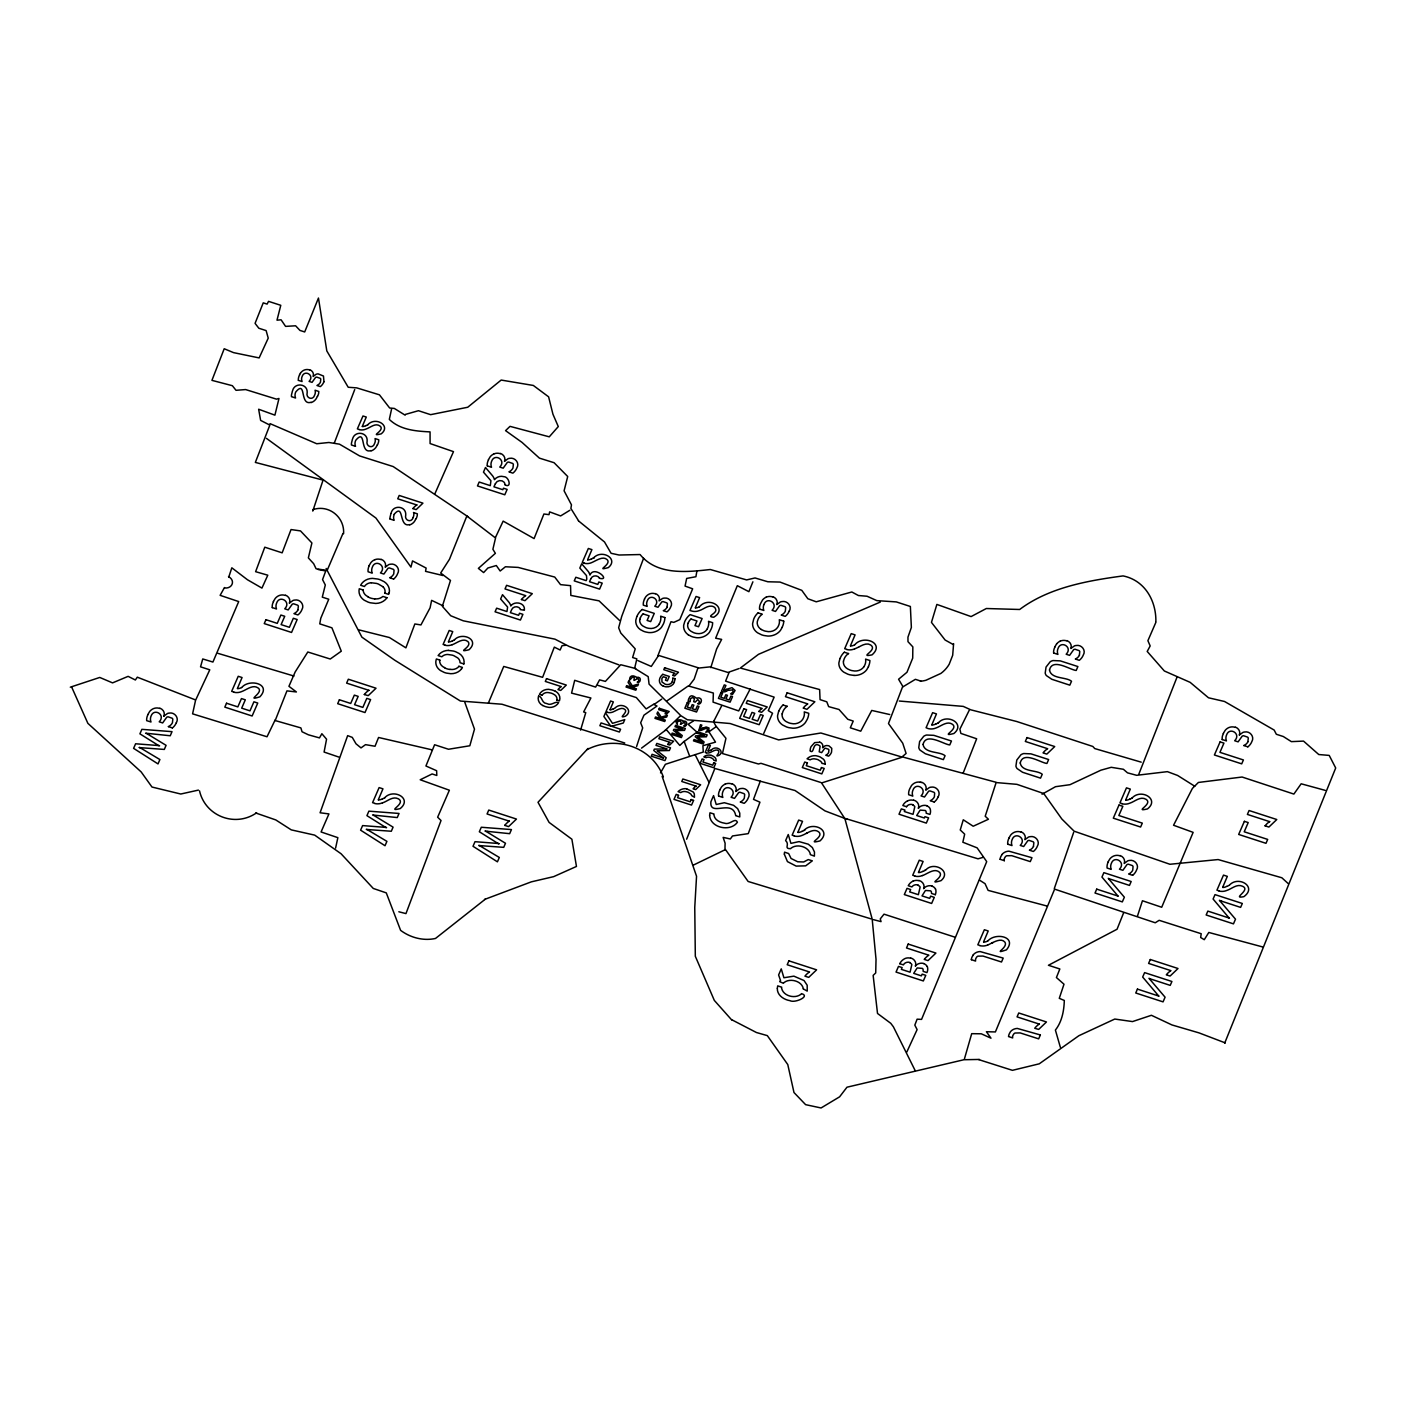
<?xml version="1.0" encoding="UTF-8"?>
<svg xmlns="http://www.w3.org/2000/svg" width="1406" height="1406" viewBox="0 0 1406 1406"><rect width="100%" height="100%" fill="white"/><g stroke="black" fill="none" stroke-linecap="round" stroke-linejoin="round"><path stroke-width="1.5" d="M810.348 854.637L814.408 856.149L814.478 852.018L812.352 847.537L808.274 844.198L799.065 841.596L790.928 843.372L788.256 834.514L785.62 840.595C790.172 844.707 783.406 848.679 790.594 848.697A7.979 6.96 -1.9 0 1 791.244 848.046C797.149 843.547 808.626 846.605 810.348 854.127M953.602 643.614L952.688 655.284L949.191 664.247A33.603 29.333 -1.9 0 1 940.895 673.421L925.921 680.276A42.988 37.523 -1.9 0 1 920.86 681.242L920.455 681.312M724.951 850.138L725.109 843.231L723.123 837.378L730.347 838.978L732.508 835.955L748.256 833.635L759.943 802.193L753.511 799.364L760.277 781.209L795.023 790.506L824.971 810.875L847.326 819.382M696.849 571.311L695.917 576.724L686.673 578.428L685.056 586.091L692.648 588.798L679.819 619.624L673.808 622.383L670.978 621.716L657.727 656.127M714.318 720.417L713.967 722.473L716.146 726.515M639.853 619.571L640.275 617.972M782.211 713.861L782.896 711.629A13.216 11.529 -1.9 0 1 787.202 706.304M843.512 661.084L844.198 658.852A13.216 11.529 -1.9 0 1 848.503 653.544M391.589 408.988L389.321 419.41C400.165 429.92 415.754 431.185 430.06 431.888L430.095 443.558L453.488 451.642L434.999 493.541M335.595 848.082L337.862 837.66L321.078 831.965L328.934 813.916L320.076 812.773L347.651 735.637L352.273 737.377L355.999 743.792L361.008 747.904L365.525 744.653L375.033 746.252L378.566 737.482L431.835 749.802M195.487 700.645L192.587 713.844L267.017 736.762L275.224 719.819M389.146 592.664L388.654 594.369L384.769 593.104M964.446 1058.859L971.704 1033.674L981.283 1033.797L990.984 1038.19L986.414 1031.74L995.395 1031.934L1054.623 889.137L1155.257 922.775L1159.159 920.315L1201.199 933.725L1200.671 937.521L1204.274 939.683L1208.808 932.459L1262.324 946.853M580.59 730.101L585.757 712.631L583.631 711.946L590.907 697.991L571.557 693.123L574.702 680.311L595.634 687.095L599.589 679.871L605.406 681.4L620.731 664.739L635.688 668.535M710.786 667.639L716.638 648.939L721.647 639.396L715.654 638.201L737.324 585.687L748.888 591.68L752.895 581.803M1137.419 916.255L1142.445 900.754L1161.707 907.257L1193.132 832.352L1173.553 825.252L1192.393 788.432L1198.387 782.457L1242.096 777.026L1293.872 794.074L1301.165 783.792L1325.225 790.365M636.584 746.516L642.683 727.904L640.661 722.789L643.966 715.179L657.006 706.005L653.983 704.529L661.716 699.098M228.686 577.304L231.832 567.813L247.456 579.747L261.938 588.095L267.79 575.195L255.611 571.68L264.785 547.198L282.149 552.839L291.042 529.552L300.497 530.906L311.904 542.962L308.353 557.901L313.661 563.701L316.104 568.78L327.141 570.432L342.923 533.524M312.782 511.081L323.064 480.114L255.347 462.416L269.847 425.104L260.637 420.394L258.634 409.234L274.908 415.157L278.986 398.46L276.472 399.146L245.628 389.567L236.015 390.306L232.377 385.701L211.937 380.358L224.204 348.741L233.537 352.625L259.143 357.915L268.23 338.143L266.121 330.586L258.827 328.231L255.066 323.362L263.238 302.852L267.105 304.1L268.546 301.359L280.778 305.313L277 320.181L281.095 319.795L285.576 326.385L295.611 325.788L299.97 330.428L304.698 331.957L318.459 298.037L326.807 350.92L348.213 387.265L356.755 387.88L379.444 394.822L389.638 407.986L394.33 408.443L405.121 415.157M698.009 667.709L694.177 679.116L688.887 686.093L713.352 693.035L713.07 702.121L738.695 710.926L750.259 688.887M1054.289 888.592L1073.639 832.44M292.395 391.202L291.517 394.752A8.243 7.206 -1.9 0 0 291.481 396.685L295.559 397.986A9.719 8.471 -1.9 0 1 295.752 391.993C306.596 379.128 299.408 405.983 311.025 402.257M688.132 623.104L687.692 624.721A8.243 7.188 -1.9 0 0 690.856 631.189L693.492 632.595A16.556 14.447 -1.9 0 0 695.074 633.139L696.62 633.491A9.578 8.366 -1.9 0 0 707.077 629.308M352.361 439.551L351.482 443.101A8.243 7.206 -1.9 0 0 351.447 445.017L355.525 446.317A9.719 8.471 -1.9 0 1 355.736 440.324C366.579 427.477 359.374 454.314 370.991 450.588M390.938 513.559L390.077 517.092A8.243 7.206 -1.9 0 0 390.024 519.025M323.96 381.782L323.468 376.035L318.143 373.873A5.378 4.693 -1.9 0 0 316.174 374.26L313.099 376.457A6.257 5.466 -1.9 0 0 309.707 369.69M643.579 558.34L621.733 616.355L618.64 627.779L620.819 633.069L635.231 648.869L632.612 657.516L636.865 658.887L634.633 668.307L648.201 676.638L649.062 684.124L680.891 715.707L687.341 719.767L730.153 723.528L778.66 739.925L820.876 733.001L901.931 757.026M334.241 443.224L354.716 389.567M902.67 686.585L888.487 723.528L902.722 743.194L906.097 753.458L901.369 757.483L821.579 782.966L844.901 818.679L872.195 919.137L876.026 959.314L875.71 972.952L873.144 975.395L877.52 1013.462L890.789 1023.34L893.39 1026.802L915.113 1070.493M906.8 1052.057L917.116 1029.596L914.814 1025.132L917.116 1019.174L921.563 1019.385L986.713 861.632L977.117 847.853L962.846 842.229L964.674 834.145L960.245 829.979L963.268 819.786L973.198 826.236L988.418 819.259L985.202 816.236L996.133 782.562L1016.89 784.337L1043.762 793.546L1061.864 819.03L1074.131 831.192L1169.915 864.268L1218.123 859.558L1281.85 877.766L1288.142 883.53M963.163 773.107L976.66 738.783L960.86 733.405L959.894 729.116L969.209 710.311M1138.79 774.267L1176.98 677.253M686.655 839.189L714.846 768.449L760.277 781.209M297.967 609.729L298.353 606.162A3.339 2.917 -1.9 0 0 297.738 605.213L293.678 603.807A3.691 3.216 -1.9 0 0 292.29 604.158L288.195 609.923L284.75 608.816C291.657 601.838 279.495 594.562 276.648 603.033A10.158 8.858 -1.9 0 0 276.507 608.974L272.377 607.62M667.059 607.093L667.428 603.772A3.093 2.707 -1.9 0 0 666.848 602.893L663.087 601.592A3.427 2.988 -1.9 0 0 661.787 601.926L657.99 607.269L654.792 606.232C661.189 599.8 649.941 592.963 647.27 600.872A9.438 8.225 -1.9 0 0 647.147 606.39L643.315 605.142A13.287 11.599 -1.9 0 1 644.581 599.097M728.941 672.789L725.601 681.119L774.144 697.13L768.291 710.61L772.527 713.229L763.739 733.457M1079.369 655.178L1079.773 651.611A3.339 2.917 -1.9 0 0 1079.14 650.644L1075.098 649.256A3.691 3.216 -1.9 0 0 1073.692 649.607L1069.597 655.354L1066.17 654.247C1073.059 647.27 1060.915 639.994 1058.05 648.465A10.158 8.858 -1.9 0 0 1057.91 654.405L1053.797 653.069M1033.445 846.342L1033.849 842.756A3.339 2.917 -1.9 0 0 1033.217 841.807L1029.174 840.401A3.691 3.216 -1.9 0 0 1027.768 840.77L1023.673 846.517L1020.229 845.41C1027.136 838.433 1014.991 831.157 1012.127 839.628A10.158 8.858 -1.9 0 0 1011.986 845.568L1007.874 844.233M1123.64 912.775L1117.049 929.243L1048.437 965.272L1059.843 968.98L1056.416 977.539L1063.991 984.218L1059.28 998.33L1064.307 1000.457C1064.026 1010.791 1061.934 1021.793 1055.396 1030.071L1060.37 1047.312M1247.895 741.665L1248.282 738.097A3.339 2.917 -1.9 0 0 1247.667 737.148L1243.607 735.742A3.691 3.216 -1.9 0 0 1242.219 736.094L1238.124 741.858L1234.679 740.751C1241.568 733.774 1229.424 726.498 1226.577 734.951A10.158 8.858 -1.9 0 0 1226.436 740.909L1222.306 739.556M1224.644 1043.252L1335.7 767.992L1329.215 755.409L1318.775 754.53L1303.538 741.103L1291.358 741.63L1283.327 736.533L1276.332 734.266L1274.17 730.065L1224.538 701.489L1208.492 697.78L1190.144 682.349L1164.344 670.978L1147.208 651.453L1150.178 645.934L1147.894 640.697L1155.873 622.348M636.813 616.549L635.811 620.134A12.373 10.791 -1.9 0 0 640.38 629.642L643.368 631.206A19.086 16.661 -1.9 0 0 645.477 631.927L648.342 632.507A13.339 11.635 -1.9 0 0 655.178 631.733A13.849 12.092 -1.9 0 0 661.611 627.129L663.28 624.194A20.492 17.891 -1.9 0 0 664.897 617.55M778.66 711.278L777.571 715.672A12.566 10.967 -1.9 0 0 778.748 720.856A13.304 11.599 -1.9 0 0 782.597 725.004L786.464 726.92A21.406 18.682 -1.9 0 0 788.819 727.64L792.738 728.203A14.183 12.373 -1.9 0 0 799.293 727.06A15.325 13.375 -1.9 0 0 800.629 726.463A14.376 12.549 -1.9 0 0 805.427 722.491L807.202 719.433A19.139 16.714 -1.9 0 0 808.731 713.299L804.25 711.875A12.918 11.283 -1.9 0 1 803.072 718.642L802.58 719.52A9.983 8.717 -1.9 0 1 793.3 723.791L790.471 723.334A16.819 14.675 -1.9 0 1 788.731 722.807L786.27 721.665A9.403 8.208 -1.9 0 1 782.123 713.844M839.962 658.5L838.872 662.894A12.566 10.967 -1.9 0 0 840.05 668.078A13.304 11.599 -1.9 0 0 843.899 672.226L847.765 674.159A21.406 18.682 -1.9 0 0 850.12 674.862L854.04 675.425M176.4 722.666C179.283 717.833 174.537 711.946 169.177 713.088A6.239 5.448 -1.9 0 0 167.472 713.492L163.887 716.076M789.258 611.153C792.158 606.302 787.413 600.432 782.035 601.575A6.239 5.448 -1.9 0 0 780.33 601.979L776.833 604.58A7.294 6.362 -1.9 0 0 772.808 596.654M938.241 796.745C941.124 791.912 936.378 786.024 931.018 787.167A6.239 5.448 -1.9 0 0 929.313 787.571L925.798 790.172A7.294 6.362 -1.9 0 0 921.774 782.263M488.444 702.912L503.735 666.444L542.611 677.323L554.315 647.129L560.133 650.011L562.031 645.67L565.581 645.319M139.335 747.482A17.294 15.097 -1.9 0 0 142.182 747.816L164.309 749.433L166.084 745.338L147.894 734.266A17.276 15.079 -1.9 0 0 145.609 733.141L145.609 733.124A17.136 14.956 -1.9 0 0 148.333 733.475L170.249 735.76L172.024 731.647L141.865 729.345L139.915 733.844L157.05 744.582A14.165 12.355 -1.9 0 0 159.563 745.795L159.528 745.865A13.955 12.179 -1.9 0 0 156.734 745.408L135.609 743.774L133.605 748.361L158.017 763.915L159.897 759.556L141.795 748.73A15.642 13.656 -1.9 0 0 139.299 747.553L139.352 747.465M362.326 426.334L366.281 417.037L362.976 415.983L357.37 428.883L359.215 429.48M495.351 483.559L493.945 486.828L502.838 489.71L503.489 488.216L507.144 489.393L504.789 494.789L477.478 485.931L479.182 482.03L490.307 485.65L490.922 480.711L483.471 472.135L485.492 467.495L492.557 475.79A13.41 11.705 -1.9 0 1 493.383 477.038L493.945 478.145A7.751 6.766 -1.9 0 1 494.402 479.674C496.546 477.073 500.308 475.58 503.664 476.652C509.236 476.335 512.083 489.042 504.754 484.701M378.355 799.68L382.959 788.836L379.11 787.588L372.572 802.65L374.717 803.353M448.461 641.698L452.75 631.628L449.182 630.468L443.101 644.458L445.087 645.108M590.854 578.692L589.536 581.715L597.796 584.404L598.833 582.014L602.207 583.121L599.606 589.114L574.246 580.889L575.827 577.268L586.161 580.625L586.794 579.131L586.46 575.546L579.817 568.077L581.68 563.771L588.253 571.469A12.443 10.861 -1.9 0 1 589.009 572.629L589.536 573.648M498.937 843.776L498.972 843.723A13.955 12.179 -1.9 0 0 496.142 843.319L475.017 841.684L473.014 846.289L497.425 861.825L499.323 857.467L481.204 846.64A15.642 13.656 -1.9 0 0 478.725 845.463L478.761 845.375A17.294 15.097 -1.9 0 0 481.59 845.744L503.717 847.343L505.492 843.266L487.32 832.176A17.276 15.079 -1.9 0 0 485.017 831.051L485.052 830.981A17.136 14.956 -1.9 0 0 487.741 831.385M610.063 709.661L613.35 701.91L610.591 701.014L605.916 711.788L607.462 712.28M610.679 726.041L601.083 722.93L599.87 725.707L619.378 732.034L620.591 729.257L611.434 726.234A4.921 4.306 -1.9 0 0 612.278 726.041L623.297 723.035L624.774 719.626L612.489 723.334L605.476 712.789L603.877 716.498L610.415 725.637M695.355 607.691L699.626 597.62L696.058 596.478L689.977 610.468L691.963 611.1A9.912 8.664 -1.9 0 0 699.046 610.679C703.351 609.501 707.042 605.547 711.805 606.162C713.422 606.443 715.267 607.357 715.601 609.114C717.728 613.473 704.951 616.584 713.756 617.234C728.695 608.183 708.554 595.406 699.309 606.953M700.206 729.029L701.858 725.162L700.487 724.705L698.905 730.347M723.932 690.082L725.918 685.443L724.266 684.898L721.454 691.365L722.385 691.664M678.448 795.638L677.551 797.677L690.17 801.772L691.102 799.627M708.079 750.892L710.381 745.479L708.466 744.864L705.197 752.386L706.269 752.737M693.492 800.629L691.541 805.076L673.984 799.381L676.198 794.372L678.641 795.198M850.472 645.723L855.076 634.879L851.228 633.631L844.69 648.693L846.834 649.396M807.255 763.405L806.271 765.672L820.278 770.224L821.315 767.852M797.923 832.176L802.527 821.332L798.678 820.085L792.14 835.164L794.285 835.849M983.602 941.827L988.207 930.983L984.358 929.735L977.82 944.814L979.964 945.5M1125.714 799.944L1130.319 789.1L1126.47 787.852L1119.932 802.931L1122.076 803.617M292.553 390.78C294.539 382.045 307.896 383.592 307.176 392.678C305.559 398.091 312.94 400.886 314.575 395.227A8.911 7.786 -1.9 0 0 315.067 390.218L318.811 391.483L318.67 393.293A21.969 19.174 -1.9 0 1 317.563 396.457M352.519 439.111C354.523 430.377 367.862 431.923 367.142 441.009C365.525 446.423 372.906 449.235 374.541 443.558A8.911 7.786 -1.9 0 0 375.033 438.549L378.776 439.814L378.636 441.642A21.969 19.174 -1.9 0 1 377.546 444.788M391.114 513.12C393.1 504.385 406.439 505.932 405.736 515.018C404.12 520.431 411.501 523.243 413.118 517.566M394.172 514.28C404.348 502.452 398.548 527.742 409.585 524.596M763.985 604.527C766.832 596.056 778.977 603.332 772.087 610.309L775.514 611.434L779.627 605.67A3.691 3.216 -1.9 0 1 781.015 605.318L785.058 606.707A3.339 2.917 -1.9 0 1 785.69 607.673L785.304 611.241A8.752 7.645 -1.9 0 1 781.261 615.072L785.198 616.39A14.394 12.566 -1.9 0 0 789.188 611.135M147.841 714.547L149.634 711.541A10.123 8.84 -1.9 0 1 153.236 708.729L153.658 708.571A7.68 6.714 -1.9 0 1 158.439 708.114L158.878 708.22A9.666 8.436 -1.9 0 1 159.792 708.466M273.379 601.522L275.172 598.517A10.123 8.84 -1.9 0 1 278.775 595.705L279.196 595.546A7.68 6.714 -1.9 0 1 283.959 595.09L284.416 595.195A9.666 8.436 -1.9 0 1 285.33 595.441M369.075 565.669L370.868 562.664A10.123 8.84 -1.9 0 1 374.471 559.852L374.892 559.693M488.374 459.78L490.167 456.792A10.123 8.84 -1.9 0 1 493.77 453.98M719.696 789.979L721.506 786.973A10.123 8.84 -1.9 0 1 725.109 784.161M1054.781 646.953L1056.574 643.966M1008.858 838.117L1010.65 835.111A10.123 8.84 -1.9 0 1 1014.253 832.317L1014.693 832.159A7.68 6.714 -1.9 0 1 1019.455 831.684L1019.895 831.79A9.666 8.436 -1.9 0 1 1020.809 832.036M1108.069 861.913L1109.861 858.925A10.123 8.84 -1.9 0 1 1113.464 856.113L1113.886 855.955A7.68 6.714 -1.9 0 1 1118.666 855.498L1119.106 855.586A9.666 8.436 -1.9 0 1 1120.02 855.85M1223.308 733.457L1225.101 730.452A10.123 8.84 -1.9 0 1 1228.703 727.64L1229.125 727.482A7.68 6.714 -1.9 0 1 1233.888 727.025L1234.345 727.13A9.666 8.436 -1.9 0 1 1235.241 727.377M782.246 627.287L780.471 630.345A14.376 12.549 -1.9 0 1 775.69 634.317A15.325 13.375 -1.9 0 1 774.337 634.914A14.183 12.373 -1.9 0 1 767.781 636.057L763.88 635.494A21.406 18.682 -1.9 0 1 761.507 634.774L757.658 632.858A13.304 11.599 -1.9 0 1 753.809 628.71A12.566 10.967 -1.9 0 1 752.614 623.526L753.704 619.115A18.788 16.397 -1.9 0 1 758.098 612.805M868.504 666.655L866.729 669.731A14.376 12.549 -1.9 0 1 861.931 673.685A15.325 13.375 -1.9 0 1 860.595 674.3A14.183 12.373 -1.9 0 1 854.04 675.425M495.58 537.25L503.155 521.116L534.087 538.586L543.911 513.998L549.008 514.649L549.641 511.889L560.625 515.932L569.887 510.255M299.531 374.752L300.392 373.24M644.44 599.026L645.618 597.023A9.473 8.26 -1.9 0 1 649.238 594.07A7.276 6.345 -1.9 0 1 654.493 593.578A8.963 7.838 -1.9 0 1 655.319 593.824M714.125 720.575L721.735 705.671M224.485 587.532L220.127 595.336L238.704 601.575L212.921 662.05L202.745 658.957L200.548 666.831L209.775 669.818L195.698 699.995L137.313 677.182L135.363 679.994L128.122 676.356L112.55 682.877L99.756 677.446L70.3 687.183M660.521 772.896L665.39 764.302L703.281 752.034L702.912 745.725L715.513 742.122L708.958 731.805L716.357 726.515L725.953 738.308L722.456 753.546L758.414 763.985L760.962 763.317L820.876 782.509M659.133 624.123L659.783 622.858A13.726 11.986 -1.9 0 0 660.644 616.162L664.792 617.55M706.99 629.255L707.64 628.007A13.726 11.986 -1.9 0 0 708.501 621.311L712.649 622.7A20.492 17.891 -1.9 0 1 711.049 629.308L709.45 632.261A13.849 12.092 -1.9 0 1 703.018 636.883A13.339 11.635 -1.9 0 1 696.198 637.656L693.316 637.076A19.086 16.661 -1.9 0 1 691.207 636.338L688.255 634.774M863.882 666.743L864.391 665.882A12.918 11.283 -1.9 0 0 865.586 659.098L869.91 660.521A19.139 16.714 -1.9 0 1 868.398 666.62M461.502 668.799L462.398 667.411L458.795 666.233M1002.056 854.496L1000.896 856.465A10.404 9.069 -1.9 0 0 1000.105 859.312M973.286 954.885L972.126 956.853A10.404 9.069 -1.9 0 0 971.335 959.7M289.425 603.051L292.993 600.467A6.239 5.448 -1.9 0 1 294.715 600.063C300.076 598.921 304.821 604.808 301.921 609.642A14.394 12.566 -1.9 0 1 297.931 614.949L293.959 613.614A8.752 7.645 -1.9 0 0 298.054 609.765M1239.354 734.986L1242.922 732.403A6.239 5.448 -1.9 0 1 1244.626 731.999C1250.004 730.856 1254.75 736.744 1251.85 741.577A14.394 12.566 -1.9 0 1 1247.86 746.867M588.095 748.414L538.006 802.281L549.096 822.405L571.89 839.224L576.46 866.447L553.665 876.641L531.345 881.843L484.525 899.453M665.073 730.47L680.047 716.216M485.404 899.102L435.509 938.452C423.417 941.141 410.429 937.714 400.605 930.35L386.281 892.88L373.275 888.451L341.096 853.776L314.698 835.129L291.27 829.874L275.769 819.926L255.769 813.002M641.54 748.133L666.303 729.626L679.819 745.426L684.124 741.366L689.485 755.76M683.597 741.929L696.937 732.122L688.149 724.301L693.597 720.856M667.27 700.663L688.061 686.058M654.265 703.879L646.11 708.923L636.338 697.569L598.007 685.372M1042.039 794.232L1055.519 786.692L1069.984 784.689L1100.933 770.172L1111.232 767.307L1123.394 769.275L1127.507 772.843L1136.646 775.304L1167.402 771.648L1177.63 775.462L1194.766 786.235M367.81 424.735C375.42 416.141 391.571 425.737 381.219 433.839C368.671 436.932 384.945 430.781 380.341 426.299C375.613 422.345 370.833 427.442 365.771 429.146A9.157 7.997 -1.9 0 1 359.163 429.621M593.56 557.954C601.61 548.815 619.115 558.692 608.359 567.585C594.404 571.381 612.049 564.597 607.146 559.658C602.91 555.563 596.197 560.766 591.504 562.681A9.912 8.664 -1.9 0 1 584.211 563.244M452.433 640.943L454.542 639.871M382.485 798.942L384.893 797.729M726.744 689.256L732.016 687.657L735.092 690.504L732.491 694.459L730.61 693.896L733.018 692.033L732.772 689.907L728.097 690.328M702.49 728.361L706.146 726.972L709.011 728.009L708.712 731.489L705.777 732.21L708.009 729.679M938.259 722.877C946.888 713.053 966.063 723.633 953.918 733.493C938.98 737.289 959.349 729.239 952.389 724.266C947.205 720.575 941.036 726.217 935.886 728.027A10.686 9.332 -1.9 0 1 928.171 728.589L926.079 727.728L932.617 712.666L936.466 713.914L931.862 724.758M1129.844 799.206L1132.252 797.993M368.073 424.594L365.859 425.702M591.469 559.008L593.859 557.795M454.243 640.029C461.678 631.47 480.413 639.379 469.024 649.748C455.192 653.052 473.014 646.813 467.917 641.593C463.207 637.498 457.055 642.999 452.205 644.739M384.576 797.887C393.082 788.098 412.837 798.239 400.218 808.591C385.402 812.211 406.668 803.705 398.408 798.854C392.766 795.866 387.652 801.209 382.52 802.896M614.844 708.202C621.751 700.768 634.598 710.223 625.459 716.181C616.847 719.011 628.675 712.315 624.897 709.468C621.751 706.726 617.796 709.854 613.034 711.946A7.628 6.661 -1.9 0 1 607.427 712.385M711.436 749.873C716.568 744.565 725.092 751.665 719.064 755.321C713.422 757.746 720.698 752.772 718.466 750.769C716.955 748.818 713.018 751.155 712.789 751.261M938.575 722.702L935.992 724.02M802.053 831.438L804.935 829.962M924.744 870.507L925.535 870.086L922.775 871.492M1131.935 798.169C1140.811 788.028 1160.126 799.153 1147.472 808.925C1133.078 812.246 1153.535 804.162 1146.066 799.329C1140.407 795.866 1134.941 801.561 1129.739 803.213A10.686 9.332 -1.9 0 1 1122.023 803.775M1229.424 885.165C1238.299 875.27 1257.597 886.747 1243.888 896.641C1230.988 899.278 1251.375 890.016 1242.553 886.272C1236.893 883.53 1231.884 888.856 1226.735 890.473A10.686 9.332 -1.9 0 1 1219.037 891.035M593.262 558.112L594.299 557.549M726.533 689.362L725.707 689.766A2.953 2.584 -1.9 0 1 723.932 690.205M711.12 750.048L710.294 750.47M803.986 830.489C812.106 820.999 832.352 829.892 819.962 840.929C804.97 844.549 825.199 837.062 818.538 831.772C813.371 827.958 807.079 833.6 801.93 835.463A10.686 9.332 -1.9 0 1 794.232 836.008M1228.949 885.429L1226.999 886.395M925.851 869.91C933.76 860.876 952.231 871.369 941.018 880.648C925.746 884.972 944.674 877.801 939.524 872.265C934.445 867.73 927.784 873.671 922.529 875.569M806.341 833.424L807.343 832.897M614.387 708.448L612.998 709.134M703 728.08L701.787 728.712A2.461 2.144 -1.9 0 1 700.206 729.134M859.33 646.742C861.579 645.512 867.045 642.349 870.613 644.967C878.451 650.275 857.871 657.639 872.036 654.862C885.552 643.104 863.073 634.229 854.602 644.985M727.482 690.662L725.724 691.471M858.75 647.041L854.637 648.939M991.74 943.233L993.023 942.547M712.086 751.63L710.083 752.544A5.343 4.657 -1.9 0 1 706.234 752.808M693.562 865.006L725.478 849.558L748.133 881.474L870.947 918.839M241.727 687.587C248.809 678.413 272.166 683.65 259.882 696.814C244.556 701.612 264.873 692.49 258.001 687.903C252.816 684.212 246.63 689.854 241.481 691.647A10.686 9.332 -1.9 0 1 233.783 692.209M256.577 812.826C235.241 827.677 205.346 816.253 199.529 790.893M987.733 941.089C995.22 932.125 1017.575 936.589 1006.468 949.841C991.441 954.92 1008.875 947.609 1004.815 942.038C1000.721 937.327 992.794 942.758 987.768 945.043M907.626 800.875L908.452 800.524A7.329 6.397 -1.9 0 1 913.109 800.242L913.548 800.365M912.951 881.228L913.759 880.877A7.329 6.397 -1.9 0 1 918.434 880.595L918.856 880.718M880.297 602.067L758.484 654.335L740.347 668.043L819.628 689.555L820.067 699.626L826.781 701.805L828.644 706.62L839.013 709.485L847.783 719.292L853.231 721.067L850.314 727.798L860.736 731.19L871.738 710.434L889.77 714.547M493.787 453.997L494.209 453.822A7.68 6.714 -1.9 0 1 498.972 453.365L499.411 453.453A9.666 8.436 -1.9 0 1 500.325 453.716M766.112 597.234L766.534 597.058A7.68 6.714 -1.9 0 1 771.296 596.601L771.753 596.689A9.666 8.436 -1.9 0 1 772.65 596.952M1060.194 641.171L1060.616 640.995A7.68 6.714 -1.9 0 1 1065.379 640.538L1065.818 640.626A9.666 8.436 -1.9 0 1 1066.732 640.89M725.109 784.179L725.531 784.003A7.68 6.714 -1.9 0 1 730.294 783.546L730.751 783.652A9.666 8.436 -1.9 0 1 731.647 783.898M587.093 749.591C615.072 735.11 652.138 746.41 663.351 776.903M738.976 668.588L727.939 672.455L709.977 666.883L699.01 668.026L658.606 655.424L651.277 666.444L637.937 660.627M982.882 857.414L978.014 858.82L845.691 818.591M405.332 414.436L418.461 410.71L430.623 414.665L467.741 407.248L501.169 380.059L533.331 385.455L548.604 396.826L552.945 414.225L558.287 426.563L549.271 436.827L510.009 426.352L505.562 430.64L522.048 442.415L539.412 458.128L554.087 462.715L567.708 476.511L564.087 490.799L571.469 504.842L570.889 508.462L578.481 520.659M632.278 687.2L637.779 685.706L638.517 684.001L632.366 685.864L628.869 680.592L628.06 682.437L631.276 686.936M661.154 718.519L666.655 717.025L667.393 715.32L661.242 717.165L657.744 711.893L656.954 713.756L660.152 718.238M198.404 790.102L180.776 794.021L151.989 787.044L141.18 771.947L87.875 723.352L71.618 686.972M224.538 587.972C232.289 588.903 235.751 580.485 228.493 576.601M312.923 509.64C328.828 504.192 344.786 517.18 343.574 533.735M979.472 1059.439L963.918 1059.737L846.974 1087.207L839.61 1096.821L821.069 1107.963L805.62 1104.659L793.986 1092.532L787.782 1064.57L767.325 1035.624L756.428 1032.514L732.051 1019.895M371.219 582.752L376.615 583.437A22.057 19.245 -1.9 0 1 378.39 584.052L382.871 586.689M677.059 730.54L684.511 730.382L685.337 728.466L675.583 725.303L674.985 726.691L682.894 729.257A5.431 4.745 -1.9 0 0 682.209 729.222L673.808 729.398L673.386 730.364L679.537 735.233A6.151 5.36 -1.9 0 0 680.135 735.619L680.399 735.777M698.905 736.972L706.357 736.814L707.183 734.899L697.429 731.735L696.831 733.124L704.81 735.707A5.431 4.745 -1.9 0 0 704.037 735.654L695.654 735.83L695.232 736.797L701.366 741.665A6.151 5.36 -1.9 0 0 701.963 742.052L702.244 742.21M658.904 750.751L669.344 750.523L670.504 747.851L656.848 743.423L655.987 745.373L667.077 748.976A7.61 6.643 -1.9 0 0 666.092 748.906L654.352 749.134L653.772 750.505L662.367 757.324A8.612 7.522 -1.9 0 0 663.193 757.852L663.579 758.08A14.359 12.531 -1.9 0 0 662.964 757.887L652.103 754.319L651.294 756.182L664.95 760.611L666.18 757.781L657.727 751.208A9.297 8.12 -1.9 0 0 657.077 750.769L658.57 750.751M676.743 730.54L675.759 730.522A6.643 5.8 -1.9 0 1 676.216 730.874L682.261 735.566L681.383 737.588L671.629 734.424L672.209 733.088L679.959 735.637M698.589 736.972L697.604 736.955A6.643 5.8 -1.9 0 1 698.061 737.306L704.107 741.999L703.228 744.02L693.474 740.857L694.054 739.521L701.805 742.069M448.338 650.416L453.347 651.031A22.391 19.543 -1.9 0 1 455.579 651.716L459.2 653.509A12.074 10.527 -1.9 0 1 463.892 663.948M369.18 829.663L391.307 831.245L393.082 827.15L374.91 816.078A17.276 15.079 -1.9 0 0 372.608 814.953L372.643 814.882A17.136 14.956 -1.9 0 0 375.332 815.287L397.248 817.571L399.04 813.459L368.882 811.157L366.931 815.656L384.049 826.394A14.165 12.355 -1.9 0 0 386.562 827.607L386.527 827.677A13.955 12.179 -1.9 0 0 383.733 827.22L362.607 825.586L360.604 830.173L385.016 845.727L386.914 841.368L368.794 830.542A15.642 13.656 -1.9 0 0 366.316 829.364L366.351 829.276A17.294 15.097 -1.9 0 0 369.18 829.628M899.313 701.032L963.251 706.392L970.825 709.837L1016.731 721.506L1092.831 746.463L1094.747 748.572L1141.215 762.157M374.804 598.991L371.536 598.358A18.823 16.433 -1.9 0 1 369.848 597.796L367.88 596.865M487.741 831.403L509.657 833.67L511.45 829.575L481.291 827.255L479.341 831.754L496.459 842.51A14.165 12.355 -1.9 0 0 498.972 843.705M450.043 669.502L448.004 669.115A17.259 15.062 -1.9 0 1 445.93 668.448L444.524 667.815M638.394 677.358L637.955 677.305A2.302 2.021 -1.9 0 0 636.531 677.639C636.602 676.708 629.554 673.193 629.519 679.783C629.519 681.506 635.442 671.453 633.965 680.434C634.704 680.68 638.763 676.55 638.816 680.399A3.691 3.216 -1.9 0 1 638.64 680.873A3.128 2.724 -1.9 0 1 637.234 682.138C640.029 683.914 641.698 677.833 638.869 677.481M684.827 721.243L684.388 721.19A2.302 2.021 -1.9 0 0 682.965 721.524C683.105 718.747 672.244 719.169 677.464 724.371C675.565 720.136 683.439 719.784 680.399 724.318C681.154 724.582 685.179 720.417 685.249 724.283A3.691 3.216 -1.9 0 1 685.074 724.758A3.128 2.724 -1.9 0 1 683.668 726.023C686.515 727.833 688.061 721.665 685.302 721.366M686.638 788.836L693.088 791.93A6.907 6.028 -1.9 0 1 694.318 794.021L694.494 797.29L691.647 795.638A4.816 4.2 -1.9 0 0 690.803 794.056L688.36 792.386A11.529 10.07 -1.9 0 0 686.989 791.912L685.53 791.596A6.151 5.378 -1.9 0 0 681.945 791.947A5.677 4.956 -1.9 0 0 680.803 792.597L678.079 791.666A9.227 8.049 -1.9 0 1 686.655 788.731M318.16 569.5L325.735 570.977L322.554 579.606L325.313 584.984L322.29 597.146L328.758 599.237L320.779 618.236L319.76 623.86L331.921 627.814L341.289 651.189L330.252 659.027L307.809 651.997L295.172 671.963L288.933 686.304L296.402 691.963L286.947 690.873L275.189 720.557L300.884 727.904L302.044 731.753L308.371 734.793L319.478 737.904L321.869 733.721L326.561 739.205L324.083 752.052L338.881 757.096M920.262 782.211L920.719 782.298A9.666 8.436 -1.9 0 1 921.633 782.544M442.978 575.529L425.543 571.346L426.123 568.059L412.52 560.924L410.956 567.11L375.929 518.041L266.419 438.338M910.561 958.207L910.139 958.101A7.329 6.397 -1.9 0 0 905.464 958.365L904.656 958.716A11.617 10.141 -1.9 0 0 899.77 963.708M359.04 629.906L389.427 637.533L405.895 647.85L414.858 623.965L420.939 624.932L430.095 607.814L431.624 600.362L443.118 605.845M398.829 911.773L405.965 913.601L441.027 820.524L437.653 817.202L449.375 790.225L420.218 779.768L432.099 773.95L436.809 775.479L436.616 770.716L425.93 765.989L434.595 744.741L448.496 749.257L469.832 745.76L474.49 729.152L464.859 702.455M873.425 919.647L881.07 921.633L880.261 918.891L884.023 914.164L955.008 937.187M1047.242 906.097L988.102 890.367L985.061 883.671L979.507 880.138M903.513 757.219L995.993 782.263M218.018 653.368L293.959 676.04M819.628 742.28L814.654 742.632L811.086 746.621A10.211 8.911 -1.9 0 0 810.243 750.997M735.654 815.691L739.767 816.939L739.767 813.125L737.64 808.643L733.581 805.304L724.354 802.721L716.234 804.496L713.563 795.62L710.909 801.719C709.292 817.431 732.227 798.713 735.637 815.234M624.774 743.018L501.96 704.23L460.43 701.049L394.77 660.222L361.887 637.146L326.157 568.446M978.664 1059.597L1012.443 1070.335L1039.262 1063.815L1078.877 1035.712L1114.765 1019.051L1132.515 1021.582L1151.409 1015.29L1171.936 1024.939L1199.072 1032.9L1225.311 1042.918M298.494 380.393L302.044 381.536A8.7 7.592 -1.9 0 1 302.132 376.439C304.627 369.198 314.997 375.402 309.092 381.395L312.044 382.362L315.559 377.423A3.163 2.759 -1.9 0 1 316.754 377.124L320.234 378.319A2.865 2.496 -1.9 0 1 320.761 379.128L320.427 382.204A7.505 6.538 -1.9 0 1 316.965 385.49L320.34 386.615A12.478 10.897 -1.9 0 0 323.89 381.764M487.39 465.896L491.52 467.231A10.158 8.858 -1.9 0 1 491.625 461.273C494.543 452.837 506.635 460.078 499.763 467.073L503.19 468.18L507.285 462.433A3.691 3.216 -1.9 0 1 508.691 462.064L512.733 463.47A3.339 2.917 -1.9 0 1 513.366 464.437L512.962 468.005A8.752 7.645 -1.9 0 1 508.937 471.836L512.874 473.154A14.394 12.566 -1.9 0 0 516.863 467.899C519.904 463.119 515.053 457.161 509.71 458.321A6.239 5.448 -1.9 0 0 508.005 458.743L504.508 461.326A7.294 6.362 -1.9 0 0 500.466 453.417M1243.871 745.549L1247.79 746.814M759.715 609.132L763.845 610.468A10.158 8.858 -1.9 0 1 763.95 604.51M758.203 612.893L762.298 614.211A13.216 11.529 -1.9 0 0 757.992 619.501L757.272 621.716A9.403 8.208 -1.9 0 0 761.331 629.501M783.669 621.153L779.293 619.73A12.918 11.283 -1.9 0 1 778.133 626.496L777.623 627.375A9.983 8.717 -1.9 0 1 768.344 631.645L765.514 631.189A16.819 14.675 -1.9 0 1 763.774 630.661L761.331 629.519M587.638 559.693L591.908 549.623L588.341 548.463L582.26 562.453L584.246 563.103M416.879 505L397.74 498.796L399.199 495.457L422.942 503.155L416.176 509.622L412.889 508.568M844.461 652.261L848.556 653.597M413.505 512.575L417.354 513.823L417.231 515.65A21.969 19.174 -1.9 0 1 416.123 518.796M920.965 681.137L915.394 679.326L903.039 686.778L898.575 679.256L906.975 672.261L912.705 658.131L912.846 646.883L907.977 641.663L907.96 637.129L911.369 627.463L910.367 606.478L896.29 601.909L876.834 600.626L867.045 596.232L858.416 595.529L851.825 591.996L816.236 601.803L807.852 598.745L801.789 590.344L780.014 582.066L767.834 581.768L755.022 577.954L746.639 579.922L710.311 569.518C686.62 572.137 656.989 575.493 640.082 554.544L619.062 555.019L611.083 553.296L604.51 541.96L578.411 520.818M599.395 578.27C611.487 581.363 594.123 564.825 589.958 575.072A7.206 6.292 -1.9 0 0 589.536 573.648M390.077 519.025L394.119 520.325A9.719 8.471 -1.9 0 1 394.313 514.332M691.031 619.062L696.972 620.995L694.968 625.6L698.536 626.76L702.121 618.535L690.118 614.633A20.123 17.575 -1.9 0 0 684.704 621.698L683.668 625.283A12.373 10.791 -1.9 0 0 688.237 634.791M642.278 609.501L654.265 613.385L650.679 621.61L647.111 620.45L649.115 615.846L643.175 613.912M1269.706 821.666L1247.386 814.425L1249.073 810.524L1276.789 819.522L1268.897 827.062L1265.048 825.814M521.415 599.518L524.983 600.678L532.312 593.666L506.582 585.318L505.018 588.938L525.739 595.669A17.329 15.132 -1.9 0 0 521.468 599.536M520.343 609.589L524.35 610.239A10.949 9.561 -1.9 0 0 524.403 609.765C525.159 602.524 514.315 600.696 510.782 605.986A7.206 6.292 -1.9 0 0 510.36 604.58L509.833 603.561A12.443 10.861 -1.9 0 0 509.077 602.401L502.504 594.685L500.641 599.009L507.601 607.04L506.968 611.54L496.634 608.183L495.07 611.803L520.431 620.046L522.909 614.352L519.517 613.244L518.621 615.318L510.36 612.647L511.679 609.606A4.693 4.095 -1.9 0 1 520.343 608.991M783.16 705.039L787.255 706.357M393.575 579.026L389.655 577.761A8.752 7.645 -1.9 0 0 393.75 573.912L394.049 570.309A3.339 2.917 -1.9 0 0 393.434 569.36L389.392 567.954A3.691 3.216 -1.9 0 0 387.986 568.305L383.891 574.07L380.446 572.945C387.335 566.02 375.226 558.657 372.344 567.163A10.158 8.858 -1.9 0 0 372.203 573.103L368.091 571.767A13.884 12.127 -1.9 0 1 369.216 565.722M662.824 674.353L669.274 676.444L667.358 680.873L665.442 680.24L666.514 677.762L663.316 676.725A5.712 4.974 -1.9 0 0 661.875 678.694L661.962 681.963L665.196 684.212A5.483 4.78 -1.9 0 0 672.472 681.611M674.95 678.676L672.666 677.938A7.382 6.45 -1.9 0 1 672.226 681.541M758.853 711.454L761.595 712.332L767.237 706.954L747.447 700.522L746.235 703.316L762.175 708.483A13.322 11.635 -1.9 0 0 758.889 711.471M363.31 590.063L359.268 588.745A13.146 11.476 -1.9 0 0 364.154 600.169L368.056 602.084A23.445 20.475 -1.9 0 0 370.428 602.805L375.789 603.455A13.234 11.564 -1.9 0 0 386.984 597.761M386.931 597.726L382.889 596.425A9.016 7.874 -1.9 0 1 374.857 598.815M688.43 701.155L690.188 701.717L690.434 698.817L692.543 697.464L694.423 698.729L693.72 701.664L695.197 702.139L697.763 699.503L699.555 701.612A4.429 3.867 -1.9 0 1 699.327 702.192A3.743 3.269 -1.9 0 1 697.657 703.703C700.68 705.759 703.158 699.151 699.766 698.167A4.165 3.638 -1.9 0 0 699.046 697.956L698.501 697.903A2.742 2.39 -1.9 0 0 697.025 698.184C696.304 698.993 691.102 692.209 688.852 698.536A6.134 5.343 -1.9 0 0 688.342 701.155M631.47 687.2L626.672 685.653L626.057 687.042L635.811 690.205L636.426 688.817L631.839 687.323M810.383 750.98C814.39 754.635 812.317 741.015 819.417 745.567A2.794 2.443 -1.9 0 1 820.12 746.322L819.206 751.823L821.666 752.614L824.601 748.502A2.636 2.302 -1.9 0 1 825.603 748.256L828.486 749.257A2.39 2.074 -1.9 0 1 828.925 749.943L828.644 752.491A6.257 5.448 -1.9 0 1 825.761 755.233L828.591 756.164A10.404 9.086 -1.9 0 0 831.544 752.122L831.772 748.361L829.03 745.901A6.942 6.063 -1.9 0 0 828.081 745.672L826.746 745.549A4.517 3.937 -1.9 0 0 824.724 746.041L822.615 747.728A5.202 4.552 -1.9 0 0 819.733 742.069M1222.728 887.204L1227.333 876.36L1223.484 875.112L1216.928 890.174L1219.09 890.877M934.182 801.982L930.262 800.717A8.752 7.645 -1.9 0 0 934.357 796.868L934.656 793.265A3.339 2.917 -1.9 0 0 934.041 792.316L929.981 790.91A3.691 3.216 -1.9 0 0 928.593 791.262L924.498 797.026L921.053 795.919C927.96 788.942 915.816 781.666 912.951 790.137A10.158 8.858 -1.9 0 0 912.81 796.077L908.68 794.724A13.884 12.127 -1.9 0 1 909.805 788.678L911.475 785.62A10.123 8.84 -1.9 0 1 915.078 782.808L915.499 782.65A7.68 6.714 -1.9 0 1 920.262 782.193M660.345 718.519L655.548 716.972L654.95 718.361L664.704 721.524L665.302 720.136L660.715 718.642M1132.568 875.288L1128.649 874.005A8.752 7.645 -1.9 0 0 1132.744 870.173L1133.043 866.553A3.339 2.917 -1.9 0 0 1132.428 865.604L1128.385 864.198A3.691 3.216 -1.9 0 0 1126.979 864.567L1122.884 870.314L1119.44 869.207C1126.347 862.23 1114.202 854.953 1111.338 863.425A10.158 8.858 -1.9 0 0 1111.197 869.365L1107.084 868.029A13.884 12.127 -1.9 0 1 1108.209 861.983M918.294 808.169L918.382 808.186A7.417 6.468 -1.9 0 1 926.818 805.638M463.787 663.931L460.026 662.701A7.311 6.38 -1.9 0 0 457.671 657.885L453.857 655.688A20.475 17.874 -1.9 0 0 452.205 655.126L447.653 654.458A7.557 6.591 -1.9 0 0 441.818 656.778L438.11 655.583A12.144 10.598 -1.9 0 1 448.338 650.363M440.025 660.152L436.405 658.975L436.106 660.012A11.933 10.422 -1.9 0 0 436.967 666.795A12.672 11.072 -1.9 0 0 440.64 670.627L444.261 672.437A21.775 19.016 -1.9 0 0 446.475 673.105L450.764 673.702A12.285 10.721 -1.9 0 0 461.572 668.834M542.189 695.267L539.412 694.353A9.631 8.401 -1.9 0 1 548.393 689.309L551.732 689.907A17.224 15.044 -1.9 0 1 553.437 690.434L555.37 691.295M556.671 699.96L559.447 700.856A9.614 8.383 -1.9 0 0 555.423 691.225M538.674 696.093C542.47 696.585 541.538 703.351 546.811 703.58C551.222 706.339 555.001 700.856 558.657 702.561A9.737 8.506 -1.9 0 1 549.184 707.446L546.424 706.884A16.749 14.622 -1.9 0 1 544.737 706.357L542.804 705.496M667.709 744.424L669.643 745.039L673.579 741.261L659.73 736.779L658.887 738.712L670.047 742.35A9.332 8.137 -1.9 0 0 667.745 744.424M1000.141 859.312L1004.359 860.683M696.111 786.147L681.769 781.49L682.859 778.994L700.663 784.776L695.601 789.627L693.123 788.819A12.004 10.475 -1.9 0 1 696.075 786.112M718.712 796.077L722.842 797.43A10.158 8.858 -1.9 0 1 722.948 791.473C725.865 783.037 737.957 790.277 731.085 797.272L734.512 798.38L738.625 792.615A3.691 3.216 -1.9 0 1 740.013 792.263L744.055 793.669A3.339 2.917 -1.9 0 1 744.688 794.618L744.301 798.186A8.752 7.645 -1.9 0 1 740.259 802.035L744.196 803.336A14.394 12.566 -1.9 0 0 748.185 798.081C751.226 793.318 746.375 787.36 741.032 788.52A6.239 5.448 -1.9 0 0 739.328 788.924L735.83 791.525A7.294 6.362 -1.9 0 0 731.805 783.617M368.952 690.364L346.632 683.123L348.319 679.221L376.035 688.219L368.231 695.654L364.295 694.511M918.505 872.3L923.109 861.456L919.26 860.208L912.722 875.27L914.867 875.973M923.619 888.522L923.689 888.539A7.417 6.468 -1.9 0 1 932.125 885.991M237.456 688.378L242.06 677.534L238.229 676.286L231.674 691.365L233.835 692.051M971.388 959.7L975.606 961.071A5.255 4.587 -1.9 0 1 975.922 958.33L976.731 957.011A3.849 3.374 -1.9 0 1 977.943 956.15L982.987 956.062L1001.511 962.003L1003.199 958.101L980.14 951.563A8.7 7.592 -1.9 0 0 973.233 954.85M509.394 821.209L487.056 813.969L488.761 810.067L516.477 819.065L508.568 826.623L504.736 825.375M915.324 966.01L915.394 966.027A7.417 6.468 -1.9 0 1 923.83 963.479M168.421 726.638L172.34 727.904M1039.386 1024.13L1017.065 1016.89L1018.752 1012.988L1046.468 1021.969L1038.665 1029.42L1034.728 1028.278A18.665 16.292 -1.9 0 1 1039.333 1024.06M899.699 963.672L903.39 964.885A5.149 4.499 -1.9 0 1 910.016 962.477M807.483 762.931L804.742 762.034L802.316 767.571L821.825 773.898L824.197 768.432L821.456 767.518M906.571 806.745L902.845 805.515A11.424 9.965 -1.9 0 1 907.573 800.805M935.394 894.708L931.545 893.443L931.37 891.826A2.917 2.548 -1.9 0 0 930.614 890.842L925.464 890.455L922.002 895.886L929.682 898.381L930.649 896.149L934.287 897.362L931.633 903.46L904.322 894.585L907.046 888.346L910.666 889.541L909.664 891.879L918.364 894.691L920.122 887.116A3.568 3.111 -1.9 0 0 919.366 886.096L918.136 885.341M706.163 757.658L703.826 756.885A7.294 6.362 -1.9 0 1 705.671 755.707A7.135 6.239 -1.9 0 1 711.137 755.409M691.154 799.487L693.615 800.33M1221.568 901.176L1240.619 907.38L1242.324 903.478L1215.012 894.62L1213.097 899.032L1228.211 916.94A9.561 8.348 -1.9 0 0 1229.494 918.153L1229.213 918.153A19.473 16.995 -1.9 0 0 1227.877 917.626L1207.842 911.106L1206.155 914.99L1233.466 923.865L1235.505 919.173L1219.828 900.824A9.455 8.26 -1.9 0 0 1219.406 900.367L1219.424 900.297A19.28 16.837 -1.9 0 0 1221.568 901.158M926.73 805.849L927.081 805.972A5.729 5.009 -1.9 0 1 930.104 808.714A10.387 9.069 -1.9 0 1 929.911 814.425L926.22 813.213L926.079 811.526A2.917 2.548 -1.9 0 0 925.324 810.506L920.157 810.102L916.694 815.533L924.375 818.028L924.955 816.675L928.593 817.87L926.326 823.108L899.014 814.232L901.334 808.889L904.972 810.084L904.339 811.526L913.039 814.338L914.796 806.763A3.568 3.111 -1.9 0 0 914.041 805.743L912.828 804.988M932.055 886.202L932.389 886.325A5.729 5.009 -1.9 0 1 935.429 889.067M923.76 963.69L924.093 963.795A5.729 5.009 -1.9 0 1 927.134 966.555M618.833 664.845L569.307 646.532L554.948 639.15L463.242 620.802L450.711 615.74L442.345 606.32L450.482 580.432L440.676 573.033L449.481 559.272L466.845 516.02L495.545 537.988L492.891 549.289L495.387 553.331L478.374 568.393L483.629 572.576L487.882 568.006L496.318 565.528L500.167 571.012L505.422 566.759L518.164 567.409L554.737 577.058L560.519 584.632L570.555 585.652L570.836 595.423L599.061 600.854L619.466 620.38M269.987 423.61L316.737 443.751L328.899 442.486L339.496 444.173L359.584 455.913L393.188 466.564L467.759 516.564M909.84 962.829L911.07 963.585A3.568 3.111 -1.9 0 1 911.826 964.604L910.069 972.179L901.369 969.367L902.142 967.592L898.504 966.397L896.026 972.073L923.338 980.949L925.781 975.342L922.143 974.147L921.405 975.869L913.707 973.374L917.169 967.943L922.406 968.4A2.9 2.531 -1.9 0 1 923.057 969.261L923.18 971.37L926.941 972.601A10.633 9.28 -1.9 0 0 927.31 966.52M953.409 644.616L945.113 640.029L931.457 622.383L936.871 604.422L971.089 616.584L986.327 608.517L1019.666 609.483C1048.876 587.515 1087.4 580.713 1123.06 575.915C1144.66 580.256 1156.242 600.52 1155.873 621.593M731.753 1020L714.318 1000.404L695.32 956.273L694.757 907.415L696.55 876.254L662.138 776.305M707.903 729.275L705.724 728.431L701.752 730.153A3.814 3.322 -1.9 0 1 698.887 730.399M695.091 754.6L709.046 782.439M910.684 957.908A7.575 6.608 -1.9 0 1 915.482 966.045M987.592 945.043A10.686 9.332 -1.9 0 1 979.912 945.658M987.627 940.966A6.889 6.011 -1.9 0 1 983.602 942.108M711.155 755.391A11.002 9.596 -1.9 0 1 712.684 755.936L714.81 757.342A5.396 4.71 -1.9 0 1 715.97 759.205L716.181 761.033L713.826 760.242A3.972 3.48 -1.9 0 0 712.508 758.555L711.208 757.852A6.028 5.255 -1.9 0 0 706.304 757.43M710.083 750.47A3.445 3.005 -1.9 0 1 708.079 751.032M913.672 800.067A7.575 6.608 -1.9 0 1 918.452 808.204M906.501 806.71A5.026 4.376 -1.9 0 1 912.969 804.724M918.259 885.095A4.974 4.341 -1.9 0 0 911.896 886.922L908.241 885.727A11.353 9.912 -1.9 0 1 912.898 881.158M935.57 889.031A10.281 8.981 -1.9 0 1 935.289 894.673M918.979 880.42A7.575 6.608 -1.9 0 1 923.76 888.557M1226.735 886.342A6.889 6.011 -1.9 0 1 1222.728 887.485M1132.621 875.34A14.394 12.566 -1.9 0 0 1136.558 870.033C1139.598 865.252 1134.73 859.294 1129.405 860.454A6.239 5.448 -1.9 0 0 1127.7 860.876L1124.202 863.46A7.294 6.362 -1.9 0 0 1120.16 855.551M1265.101 825.849A18.665 16.292 -1.9 0 1 1269.653 821.596M1129.739 799.083A6.889 6.011 -1.9 0 1 1125.714 800.225M1222.148 739.574A13.884 12.127 -1.9 0 1 1223.431 733.51M1247.983 741.7A8.752 7.645 -1.9 0 1 1243.853 745.514M1235.399 727.095A7.294 6.362 -1.9 0 1 1239.371 734.986M935.886 723.879A6.889 6.011 -1.9 0 1 931.862 725.021M1053.621 653.069A13.884 12.127 -1.9 0 1 1054.922 647.024M1079.457 655.214A8.752 7.645 -1.9 0 1 1075.344 659.01L1079.281 660.328A14.394 12.566 -1.9 0 0 1083.27 655.073C1086.311 650.293 1081.46 644.335 1076.117 645.512A6.239 5.448 -1.9 0 0 1074.412 645.916L1070.845 648.482A7.294 6.362 -1.9 0 0 1066.873 640.591M1056.591 643.966A10.123 8.84 -1.9 0 1 1060.177 641.154M922.494 875.499A10.686 9.332 -1.9 0 1 914.814 876.131M922.529 871.421A6.889 6.011 -1.9 0 1 918.505 872.581M938.171 796.727A14.394 12.566 -1.9 0 1 934.234 802.053M1002.003 854.461A8.7 7.592 -1.9 0 1 1008.91 851.175L1031.969 857.713L1030.282 861.614L1011.758 855.674L1006.714 855.762A3.849 3.374 -1.9 0 0 1005.483 856.623L1004.64 857.924A5.255 4.587 -1.9 0 0 1004.306 860.7M1007.698 844.233A13.884 12.127 -1.9 0 1 1008.998 838.169M1033.533 846.377A8.752 7.645 -1.9 0 1 1029.42 850.173L1033.357 851.491A14.394 12.566 -1.9 0 0 1037.347 846.219C1040.387 841.456 1035.537 835.498 1030.194 836.658A6.239 5.448 -1.9 0 0 1028.489 837.062L1024.921 839.646A7.294 6.362 -1.9 0 0 1020.949 831.754M801.93 831.315A6.889 6.011 -1.9 0 1 797.923 832.457M718.536 796.095A13.884 12.127 -1.9 0 1 719.837 790.031M840.067 658.535A18.788 16.397 -1.9 0 1 844.356 652.173M863.917 666.76A9.983 8.717 -1.9 0 1 854.602 671.014L851.772 670.574A16.819 14.675 -1.9 0 1 850.032 670.047L847.572 668.887A9.403 8.208 -1.9 0 1 843.424 661.084M854.444 648.922A10.686 9.332 -1.9 0 1 846.781 649.554M854.479 644.844A6.889 6.011 -1.9 0 1 850.472 646.004M783.775 621.153A19.139 16.714 -1.9 0 1 782.158 627.252M759.539 609.15A13.884 12.127 -1.9 0 1 760.839 603.086L762.509 600.028A10.123 8.84 -1.9 0 1 766.112 597.216M778.783 711.295A18.788 16.397 -1.9 0 1 783.054 704.951M612.928 709.028A4.921 4.288 -1.9 0 1 610.063 709.854M725.637 691.453A4.57 3.99 -1.9 0 1 722.35 691.734M662.806 674.335A10.861 9.491 -1.9 0 0 659.783 678.483A7.241 6.327 -1.9 0 0 663.316 686.216M674.405 682.349A7.961 6.96 -1.9 0 1 663.333 686.163M675.003 678.694A11.037 9.631 -1.9 0 1 674.089 682.244M688.202 623.122A10.598 9.244 -1.9 0 1 690.979 619.027M699.081 606.882A6.397 5.589 -1.9 0 1 695.355 607.954M667.147 607.128A8.12 7.083 -1.9 0 1 663.316 610.661L666.971 611.874A13.375 11.67 -1.9 0 0 670.68 606.988C673.351 602.805 669.414 597.374 664.599 598.077A5.835 5.097 -1.9 0 0 662.454 598.499L659.133 600.889A6.766 5.905 -1.9 0 0 655.46 593.56M636.848 616.549A20.123 17.575 -1.9 0 1 642.226 609.448M659.221 624.159A9.578 8.366 -1.9 0 1 648.781 628.341L647.217 627.99A16.556 14.447 -1.9 0 1 645.635 627.445L642.999 626.074A8.243 7.188 -1.9 0 1 639.73 619.571M640.345 617.972A10.598 9.244 -1.9 0 1 643.122 613.877M591.364 558.885A6.397 5.589 -1.9 0 1 587.638 559.94M452.17 644.669A9.912 8.664 -1.9 0 1 445.034 645.249M452.205 640.89A6.397 5.589 -1.9 0 1 448.461 641.944M504.772 825.392A18.665 16.292 -1.9 0 1 509.324 821.139M382.327 802.879A10.686 9.332 -1.9 0 1 374.664 803.511M382.379 798.801A6.889 6.011 -1.9 0 1 378.355 799.944M147.982 714.6A13.884 12.127 -1.9 0 0 146.681 720.663L150.987 721.981A10.158 8.858 -1.9 0 1 151.075 716.041C154.01 707.605 166.084 714.846 159.212 721.823L162.657 722.948L166.752 717.183A3.691 3.216 -1.9 0 1 168.158 716.832L172.2 718.238A3.339 2.917 -1.9 0 1 172.815 719.187L172.428 722.754A8.752 7.645 -1.9 0 1 168.386 726.586M176.33 722.649A14.394 12.566 -1.9 0 1 172.393 727.957M159.933 708.185A7.294 6.362 -1.9 0 1 163.904 716.076M364.347 694.546A18.665 16.292 -1.9 0 1 368.899 690.293M241.481 687.516A6.889 6.011 -1.9 0 1 237.456 688.659M272.219 607.638A13.884 12.127 -1.9 0 1 273.502 601.575M285.471 595.16A7.294 6.362 -1.9 0 1 289.443 603.051M393.627 579.079A14.394 12.566 -1.9 0 0 397.564 573.771C400.605 568.991 395.736 563.05 390.411 564.21A6.239 5.448 -1.9 0 0 388.706 564.614L385.209 567.216A7.294 6.362 -1.9 0 0 381.167 559.289M381.026 559.588A9.666 8.436 -1.9 0 0 380.112 559.342L379.655 559.236A7.68 6.714 -1.9 0 0 374.892 559.693M487.214 465.896A13.884 12.127 -1.9 0 1 488.515 459.85M415.789 518.744A10.176 8.893 -1.9 0 1 409.744 524.948M413.628 512.557A8.911 7.786 -1.9 0 1 413.048 517.531M412.925 508.585A15.993 13.955 -1.9 0 1 416.826 504.947M377.212 444.735A10.176 8.893 -1.9 0 1 371.149 450.939M365.771 425.596A5.905 5.149 -1.9 0 1 362.326 426.58M317.246 396.387A10.176 8.893 -1.9 0 1 311.183 402.608M298.336 380.393A12.267 10.703 -1.9 0 1 299.671 374.804M309.584 369.954A8.278 7.223 -1.9 0 0 308.81 369.725A6.714 5.852 -1.9 0 0 303.977 370.182A8.928 7.786 -1.9 0 0 300.427 373.258M459.006 666.356A8.471 7.399 -1.9 0 1 450.096 669.326M444.648 667.604A8.489 7.417 -1.9 0 1 439.674 660.117M556.881 699.995A6.134 5.36 -1.9 0 0 553.911 694.388L552.523 693.633A15.29 13.339 -1.9 0 0 550.853 693.053L548.076 692.543A6.099 5.325 -1.9 0 0 542.066 695.197M542.751 705.566A9.666 8.436 -1.9 0 1 538.551 696.058M371.219 582.717A8.243 7.188 -1.9 0 0 364.435 586.495L360.621 585.265L361.922 583.262A12.988 11.336 -1.9 0 1 372.449 578.376L377.845 579.044A24.113 21.055 -1.9 0 1 380.235 579.764L384.154 581.697A13.006 11.353 -1.9 0 1 389.251 592.682M368.003 596.671A8.998 7.856 -1.9 0 1 363.117 590.081M382.907 586.671A7.997 6.977 -1.9 0 1 384.84 593.121M495.527 483.611A4.939 4.306 -1.9 0 1 505.176 484.683M590.889 578.692A4.693 4.095 -1.9 0 1 599.518 578.059M784.337 854.215L787.448 861.614L796.165 866.096L805.673 865.85L812.317 860.841L808.257 859.576L803.687 861.966L797.712 861.773L791.051 858.468L788.661 853.547L784.566 852.159L784.337 854.057M803.336 988.91L807.237 991.125L807.185 985.255L804.039 980.544L793.898 976.151L783.915 977.75L781.244 968.875L778.608 974.973L780.541 980.509A17.593 15.361 -1.9 0 0 779.697 981.634L783.37 983.304A8.067 7.048 -1.9 0 1 784.232 982.425C790.172 977.855 802.141 981.054 803.336 988.91M709.626 815.234C710.223 827.976 730.382 832.229 737.412 822.246C735.233 816.974 729.767 825.498 724.389 823.16C720.03 822.457 714.67 820.085 713.984 815.181A7.557 6.591 -1.9 0 1 713.984 814.004L709.977 812.791L709.626 815.234M777.325 988.471C777.096 995.29 783.88 999.684 789.944 1000.65C794.706 1003.445 810.858 996.204 801.508 993.655A7.803 6.802 -1.9 0 1 800.682 994.464C794.706 998.928 783.423 996.063 781.666 988.436A7.557 6.608 -1.9 0 1 781.683 987.17L777.711 985.87L777.325 988.26M923.057 744.442C924.55 753.721 939.823 751.208 945.078 755.725L943.373 759.627L925.376 753.757L919.911 750.031A8.172 7.118 -1.9 0 1 918.768 747.588L919.612 741.524L923.742 736.269A8.506 7.434 -1.9 0 1 926.589 735.022L933.83 735.338L951.458 741.015L949.771 744.916C944.182 744.653 925.904 731.928 923.057 744.442M1020.229 762.966C1021.723 772.245 1036.978 769.732 1042.233 774.249L1040.545 778.151L1022.549 772.263L1017.083 768.555A8.172 7.118 -1.9 0 1 1015.923 766.112L1016.784 760.048L1020.914 754.776A8.506 7.434 -1.9 0 1 1023.761 753.546L1030.985 753.862L1048.63 759.539L1046.943 763.44C1041.354 763.159 1023.058 750.452 1020.229 762.966M1049.491 669.977C1050.985 679.256 1066.24 676.743 1071.513 681.26L1069.808 685.161L1051.811 679.274L1046.345 675.565A8.172 7.118 -1.9 0 1 1045.203 673.105L1046.046 667.059L1050.177 661.787A8.506 7.434 -1.9 0 1 1053.024 660.556L1060.265 660.873L1077.892 666.549L1076.205 670.451C1070.616 670.17 1052.338 657.463 1049.491 669.977M825.217 764.02L821.912 763.37A5.378 4.693 -1.9 0 0 820.805 761.454L818.187 759.767A12.865 11.23 -1.9 0 0 816.763 759.275L814.355 758.836A6.538 5.712 -1.9 0 0 811.157 759.328A6.292 5.483 -1.9 0 0 810.172 759.838L807.044 758.818A10.194 8.911 -1.9 0 1 815.832 755.69L818.011 756.217A15.677 13.691 -1.9 0 1 820.26 757.026L823.389 759.152A7.663 6.696 -1.9 0 1 824.795 761.349L825.217 764.02M713.738 762.79L712.737 765.198L702.93 762.017L703.615 760.418A8.137 7.1 -1.9 0 1 704.072 759.556L702.156 758.906A11.775 10.281 -1.9 0 0 701.875 759.451L700.153 763.335L713.809 767.764L715.654 763.44L713.738 762.79M226.524 703.228L224.819 707.13L252.131 715.988L257.755 703.053L253.906 701.805L249.987 710.856L241.691 708.149L245.312 699.819L241.463 698.571L237.842 706.902L226.524 703.228M265.945 619.695L264.24 623.596L291.552 632.454L297.176 619.519L293.327 618.271L289.408 627.304L281.112 624.615L284.733 616.285L280.884 615.037L277.263 623.368L265.945 619.695M339.391 699.784L337.686 703.685L364.998 712.543L370.622 699.608L366.79 698.36L362.853 707.394L354.558 704.705L358.179 696.374L354.33 695.126L350.709 703.457L339.391 699.784M546.53 678.641L545.317 681.435L561.275 686.603A13.322 11.635 -1.9 0 0 557.971 689.59L560.695 690.451L566.319 685.074L546.53 678.641M664.634 667.745L663.79 669.695L674.95 673.333A9.332 8.137 -1.9 0 0 672.648 675.407L674.546 676.022L678.483 672.244L664.634 667.745M659.309 708.29L658.711 709.679L666.69 712.28A6.661 5.817 -1.9 0 0 665.038 713.756L666.391 714.195L669.221 711.506L659.309 708.29M687.341 702.455L684.845 708.22L696.55 712.016L698.958 706.48L697.306 705.935L695.619 709.819L692.332 708.747L693.879 705.179L692.227 704.634L690.68 708.202L687.218 707.077L688.993 702.982L687.341 702.455M720.927 692.578L718.413 698.36L730.118 702.156L732.526 696.603L730.892 696.075L729.204 699.942L725.9 698.87L727.464 695.302L725.812 694.775L724.266 698.343L720.786 697.218L722.579 693.105L720.927 692.578M743.862 708.747L739.679 718.378L759.187 724.705L763.212 715.461L760.453 714.564L757.658 721.032L752.157 719.239L754.758 713.299L751.999 712.403L749.416 718.361L743.633 716.48L746.604 709.643L743.862 708.747M787.149 692.789L785.462 696.673L807.782 703.931A18.665 16.292 -1.9 0 0 803.178 708.097L806.974 709.327L814.865 701.77L787.149 692.789M788.889 960.843L787.202 964.744L809.522 971.985A18.665 16.292 -1.9 0 0 804.917 976.168L808.714 977.381L816.605 969.841L788.889 960.843M908.206 944.076L906.501 947.978L928.839 955.219A18.665 16.292 -1.9 0 0 924.217 959.402L928.013 960.614L935.921 953.075L908.206 944.076M1027.013 737.57L1025.325 741.454L1047.663 748.713A18.665 16.292 -1.9 0 0 1043.041 752.878L1046.837 754.108L1054.728 746.551L1027.013 737.57M1119 805.058L1113.306 818.169L1140.618 827.027L1142.305 823.125L1118.842 815.515L1122.849 806.306L1119 805.058M1096.715 889.137L1095.01 893.021L1122.322 901.896L1124.361 897.204L1108.684 878.855A9.455 8.26 -1.9 0 0 1108.262 878.399L1108.28 878.328A19.28 16.837 -1.9 0 0 1110.424 879.189L1129.493 885.411L1131.18 881.509L1103.868 872.651L1101.953 877.063L1117.085 894.972A9.561 8.348 -1.9 0 0 1118.35 896.184L1118.069 896.184A19.473 16.995 -1.9 0 0 1116.733 895.657L1096.715 889.137M1040.37 1034.957L1038.665 1038.858L1020.158 1032.918L1015.097 1033.023A3.849 3.374 -1.9 0 0 1013.884 1033.867L1013.041 1035.168A5.255 4.587 -1.9 0 0 1012.689 1037.944L1008.541 1036.573A10.404 9.069 -1.9 0 1 1009.332 1033.744L1010.439 1031.74A8.7 7.592 -1.9 0 1 1017.311 1028.436L1040.37 1034.957M1220.109 741.876L1214.397 754.987L1241.709 763.862L1243.414 759.961L1219.933 752.351L1223.941 743.124L1220.109 741.876M1137.436 989.103L1135.749 993.005L1163.061 1001.863L1165.082 997.188L1149.493 978.91A9.455 8.26 -1.9 0 0 1148.983 978.383L1149.018 978.312A19.28 16.837 -1.9 0 0 1151.163 979.174L1170.214 985.378L1171.919 981.493L1144.607 972.618L1142.674 977.047L1157.806 994.938A9.561 8.348 -1.9 0 0 1159.071 996.169L1158.79 996.151A19.473 16.995 -1.9 0 0 1157.454 995.641L1137.436 989.103M1150.301 959.507L1148.597 963.409L1170.934 970.65A18.665 16.292 -1.9 0 0 1166.312 974.833L1170.108 976.045L1178.017 968.506L1150.301 959.507M1244.38 821.332L1238.668 834.443L1265.98 843.319L1267.685 839.417L1244.222 831.79L1248.212 822.58L1244.38 821.332"/></g></svg>
